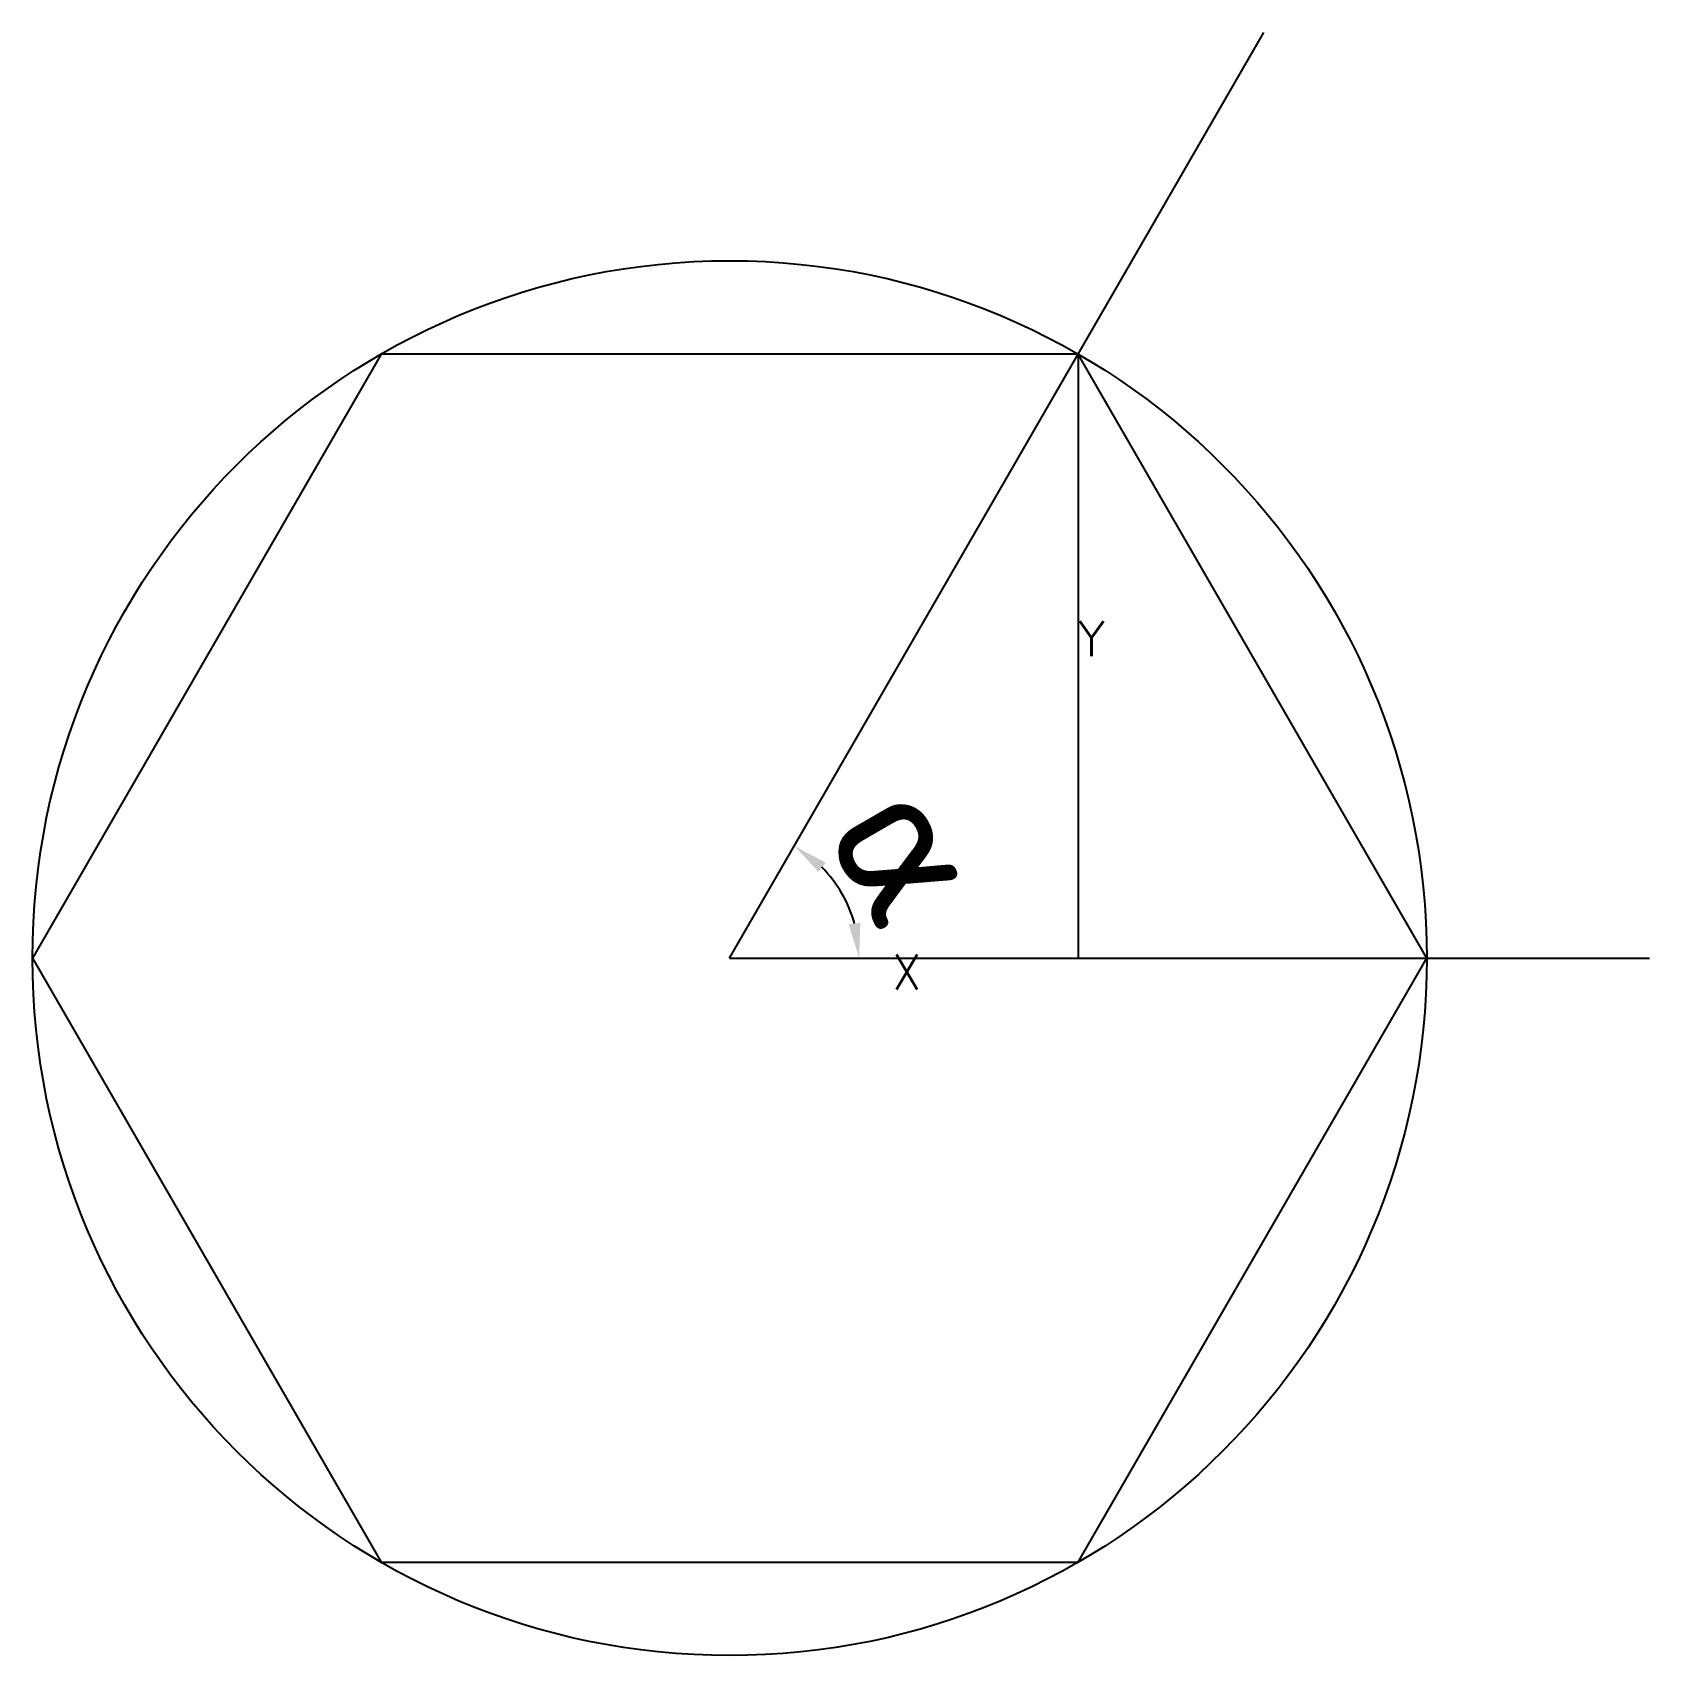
# Model space of a CAD drawing. Header units: millimetres. Extents: x 80 to 196, y 2 to 118.
import ezdxf

# ---------------------------------------------------------------- set-up
doc = ezdxf.new("R2010")
doc.units = ezdxf.units.MM
doc.styles.get("Standard").update_dxf_attribs({"font": 'txt', "bigfont": 'gbcbig.shx'})
doc.dimstyles.new('ISO-25', dxfattribs={"dimtxt": 2.5, "dimasz": 2.5, "dimexe": 1.25, "dimexo": 0.625, "dimtad": 1, "dimtxsty": 'Standard', "dimcen": 2.5, "dimadec": 0, "dimazin": 0, "dimtfac": 1, "dimtmove": 0, "dimatfit": 3, "dimfxl": 1, "dimarcsym": 0})

# ---------------------------------------------------------------- blocks, each defined once
blk = doc.blocks.new('*D2')
at = {"color": 0, "lineweight": -2}
blk.add_arc((130.47, 52.03), 9.29, 15.4577, 44.5423, dxfattribs=at)
at = {"color": 0}
for points in [[(136.84, 58.22), (137.35, 58.88), (135.11, 60.08)], [(139.84, 54.57), (139.01, 54.45), (139.76, 52.03)]]:
    blk.add_solid(points, dxfattribs=at)
at = {"layer": 'Defpoints', "color": 0}
for p in [(168.78, 118.4), (139.2, 55.21), (130.47, 52.03), (130.47, 52.03), (155.47, 52.03)]:
    blk.add_point(p, dxfattribs=at)
at = {"color": 0, "insert": (143.63, 59.63), "char_height": 10, "attachment_point": 5, "rotation": 300}
blk.add_mtext('α', dxfattribs=at)

msp = doc.modelspace()

# ---------------------------------------------------------------- linework, layer by layer
for p, q in [((130.467, 52.032), (168.784, 118.399)), ((155.467, 52.032), (196.445, 52.032))]:
    msp.add_line(p, q)
at = {"color": 1}
for p in [(155.467, 95.333), (130.467, 52.032)]:
    msp.add_line(p, (155.467, 52.032), dxfattribs=at)
msp.add_lwpolyline([(180.467, 52.032), (155.467, 95.333), (105.467, 95.333), (80.467, 52.032), (105.467, 8.731), (155.467, 8.731)], close=True)
msp.add_circle((130.467, 52.032), 50)

# ---------------------------------------------------------------- texts
for s, p in [('Y', (155.467, 73.683)), ('X', (142.105, 49.792))]:
    msp.add_text(s, height=2.5).set_placement(p)

# ---------------------------------------------------------------- dimensions: what is measured, and where the dimension line sits
dim = msp.add_angular_dim_2l(base=(139.201, 55.211), line1=((130.467, 52.032), (168.784, 118.399)), line2=((130.467, 52.032), (155.467, 52.032)), text='α', dimstyle='ISO-25', override={"dimtxt": 10})
dim.commit()
dim.dimension.update_dxf_attribs({"geometry": '*D2', "text_midpoint": (143.627, 59.63)})

doc.saveas('drawing.dxf')
